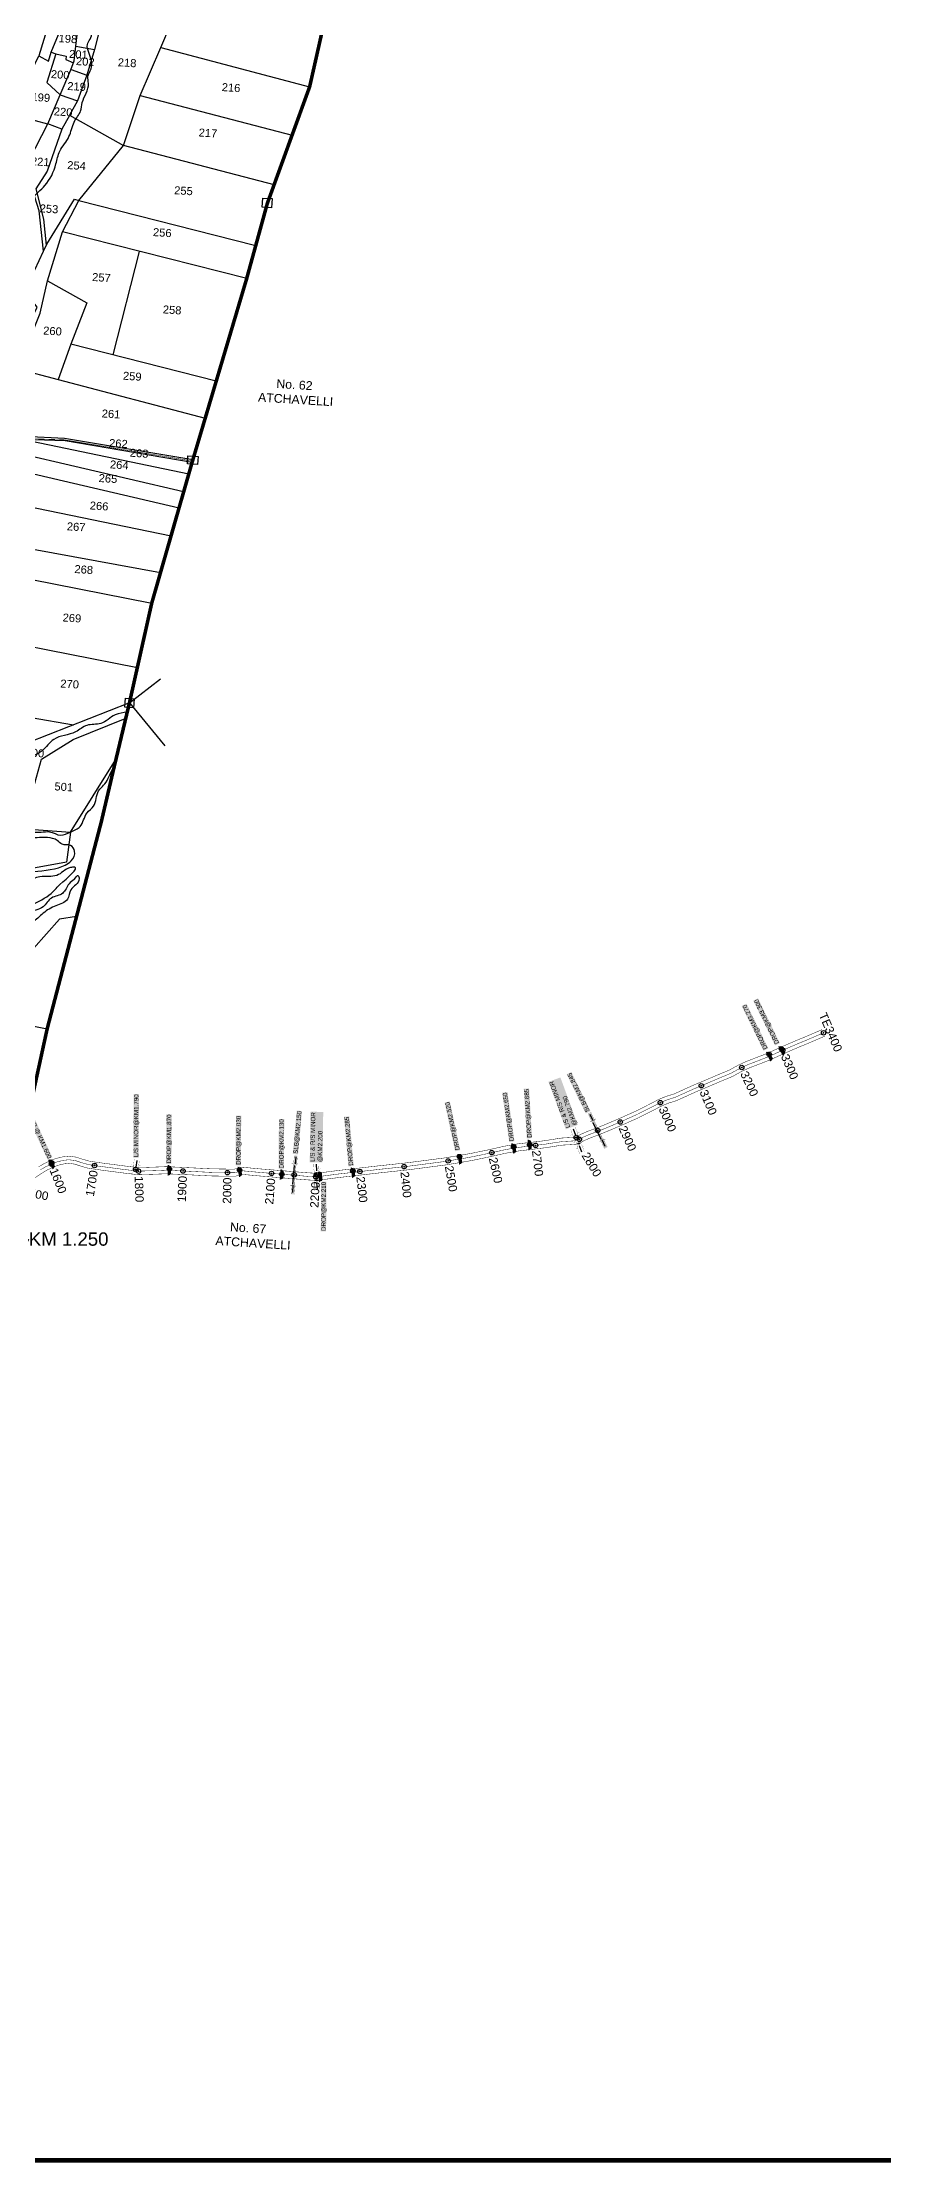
# Model space of a CAD drawing. Header units: inches. Extents: x 201618 to 222325, y 1599056 to 1612709.
# Drawn here: x 205305 to 207199, y 1599129 to 1603898 of the extents above; entities that cross this region are included whole.
import ezdxf
from ezdxf import colors
from ezdxf.entities.mleader import LeaderData, LeaderLine
from ezdxf.enums import TextEntityAlignment as Align
from ezdxf.math import Vec2, Vec3

# ---------------------------------------------------------------- set-up
doc = ezdxf.new("R2010")
doc.units = ezdxf.units.IN
doc.header["$LTSCALE"] = 15
doc.header["$MEASUREMENT"] = 0
doc.header["$PDMODE"] = 32
doc.header["$PDSIZE"] = 10
doc.linetypes.add('ACAD_ISO02W100', pattern=[15, 12, -3])
doc.linetypes.add('HIDDEN2', pattern=[0.1875, 0.125, -0.0625])
for name, color, linetype in [('CANAL1', 7, 'Continuous'), ('CSMark', 72, 'Continuous'), ('PLOTS', 7, 'Continuous'), ('PLOTS NO', 7, 'Continuous'), ('ROADS', 1, 'Continuous'), ('STREAMS', 4, 'Continuous'), ('STRUCTURE', 5, 'Continuous'), ('TEXT', 1, 'Continuous'), ('text2', 7, 'Continuous'), ('VILLAGE BOUNDARY STONES', 1, 'Continuous'), ('VILLAGE BOUNDAY', 5, 'Continuous'), ('VILLAGE BOUNDRY', 5, 'Continuous'), ('VILLAGE STONES', 240, 'Continuous')]:
    doc.layers.add(name, color=color, linetype=linetype)
doc.styles.get("Standard").update_dxf_attribs({"font": 'arial.ttf'})
doc.dimstyles.get("Standard").update_dxf_attribs({"dimtxt": 0.18, "dimasz": 0.18, "dimexe": 0.18, "dimexo": 0.0625, "dimgap": 0.09, "dimtad": 0, "dimtih": 1, "dimtoh": 1, "dimdec": 4, "dimzin": 0, "dimdsep": 46, "dimtxsty": 'Standard', "dimcen": 0.09, "dimadec": 0, "dimazin": 0, "dimtfac": 1, "dimtdec": 4, "dimtofl": 0, "dimtmove": 0, "dimatfit": 3, "dimfxl": 1, "dimtolj": 1, "dimtzin": 0, "dimarcsym": 0})

# ---------------------------------------------------------------- blocks, each defined once
blk = doc.blocks.new('DROP')
h = blk.add_hatch()
h.set_pattern_fill('ANSI31', color=1, scale=10, angle=45)
h.set_pattern_definition([(90, (-324.4107, -25.7687), (-1.25, 0), [])])
h.paths.add_polyline_path([(-9.9, -4.3), (-13.8, 4.1), (13.8, 4.1), (10.2, -4.3)])
at = {"layer": 'STRUCTURE', "color": 5, "const_width": 0.49}
blk.add_lwpolyline([(-9.9, -4.3), (-13.8, 4.1), (13.8, 4.1), (10.2, -4.3), (-9.9, -4.3)], dxfattribs=at)
at = {"layer": 'STRUCTURE', "color": 5}
blk.add_circle((0, 0), 1.33, dxfattribs=at)
blk = doc.blocks.new('OT')
at = {"layer": 'STRUCTURE', "color": 190}
for points, const_width in [([(769775.2, 1706601.8), (769775.2, 1706597.8), (769769.2, 1706593.8), (769761.8, 1706593.8), (769754.4, 1706593.8), (769748.4, 1706597.8), (769748.4, 1706601.8)], 0.5), ([(769751.4, 1706595.8), (769729.4, 1706595.8)], 0.5), ([(769751.4, 1706579), (769729.4, 1706579)], 0.5), ([(769748.4, 1706573), (769748.4, 1706577), (769754.4, 1706581), (769761.8, 1706581), (769761.8, 1706581), (769761.8, 1706581), (769769.2, 1706581), (769775.2, 1706577), (769775.2, 1706573)], 0.5), ([(769761.8, 1706593.8), (769761.8, 1706581)], 2.5)]:
    blk.add_lwpolyline(points, dxfattribs=dict(at, const_width=const_width))
at = {"layer": 'STRUCTURE', "color": 0}
blk.add_circle((769761.8, 1706587.4), 1.87, dxfattribs=at)
blk.add_leader([(769732.6, 1706587.4), (769753.8, 1706587.4)], dimstyle='Standard', override={"dimasz": 10, "dimgap": 0.09, "dimtad": 0}, dxfattribs=at)
blk = doc.blocks.new('SLB')
at = {"layer": 'STRUCTURE'}
h = blk.add_hatch(dxfattribs=at)
h.set_pattern_fill('DOTS', color=6, scale=20, angle=320.37225, style=0)
h.set_pattern_definition([(320.372247934, (-159.4327, -72.9564), (1.2786241598, 0.5641323054), [0, -1.25])])
h.paths.add_polyline_path([(769699.5, 1706871.1), (769699.5, 1706861.1), (769729.1, 1706861.1), (769732.1, 1706863.1), (769792.1, 1706863.1), (769795.1, 1706861.1), (769824.7, 1706861.1), (769824.7, 1706871.1), (769795.1, 1706871.1), (769792.1, 1706869.1), (769732.1, 1706869.1), (769729.1, 1706871.1)])
at = {"layer": 'STRUCTURE', "color": 6, "linetype": 'ACAD_ISO02W100', "ltscale": 0.5, "const_width": 0.5}
for points in [[(769699.5, 1706871.1), (769729.1, 1706871.1)], [(769795.1, 1706871.1), (769824.7, 1706871.1)], [(769699.5, 1706861.1), (769729.1, 1706861.1)], [(769795.1, 1706861.1), (769824.7, 1706861.1)]]:
    blk.add_lwpolyline(points, dxfattribs=at)
at = {"layer": 'STRUCTURE', "color": 6, "const_width": 0.628}
for points in [[(769726.1, 1706877.1), (769726.1, 1706873.1), (769732.1, 1706869.1), (769792.1, 1706869.1), (769798.1, 1706873.1), (769798.1, 1706877.1)], [(769726.1, 1706855.1), (769726.1, 1706859.1), (769732.1, 1706863.1), (769792.1, 1706863.1), (769798.1, 1706859.1), (769798.1, 1706855.1)]]:
    blk.add_lwpolyline(points, dxfattribs=at)
at = {"layer": 'STRUCTURE', "color": 6}
blk.add_lwpolyline([(769732.1, 1706863.1), (769792.1, 1706863.1)], dxfattribs=at)
blk.add_lwpolyline([(769732.1, 1706863.1), (769792.1, 1706863.1)], dxfattribs=at)
at = {"layer": 'STRUCTURE', "color": 0}
blk.add_circle((769762.1, 1706866.1), 1.24, dxfattribs=at)
for points in [[(769703.8, 1706866), (769726.7, 1706866)], [(769818.6, 1706865.8), (769795.7, 1706865.8)]]:
    blk.add_leader(points, dimstyle='Standard', override={"dimasz": 10, "dimgap": 0.09, "dimtad": 0}, dxfattribs=at)

msp = doc.modelspace()

# ---------------------------------------------------------------- linework, layer by layer
at = {"layer": 'CANAL1', "color": 200, "const_width": 1}
for points in [[(205288.9, 1601344.9), (205305, 1601355.5), (205316, 1601361.9), (205328.5, 1601367.8), (205340.4, 1601372.6), (205354.7, 1601375.9), (205364.8, 1601376.9), (205377.7, 1601375.2), (205389.4, 1601371.3), (205406.4, 1601366.4), (205425.3, 1601363.4), (205484.1, 1601355.6), (205511, 1601352.4), (205521.4, 1601351.3), (205539, 1601351.9), (205557, 1601352.4), (205584.2, 1601353.5), (205639.9, 1601350.9), (205684.1, 1601348.6), (205727.8, 1601347.9), (205739.5, 1601348), (205750.7, 1601350.8), (205757.5, 1601351.9), (205789.3, 1601348.9), (205903.1, 1601339.6), (205923, 1601338.5), (205938.6, 1601340.6), (205971.8, 1601344.9), (206065.6, 1601355.6), (206125.5, 1601362), (206166.6, 1601367.3), (206213.5, 1601373.4), (206254.5, 1601380.3), (206275, 1601383.9), (206310.5, 1601391.3), (206347.1, 1601399.5), (206377.1, 1601404.8), (206438.1, 1601412.1), (206466.1, 1601416.5), (206476.6, 1601418), (206494.5, 1601418.9), (206505.8, 1601419.8), (206514.6, 1601422.1), (206524.6, 1601428.2), (206540.5, 1601434.8), (206564.4, 1601443.8), (206608.7, 1601462.5), (206647.2, 1601479.6), (206677.7, 1601495), (206696.2, 1601504.6), (206707.3, 1601509.5), (206715.5, 1601512.7), (206732.6, 1601518), (206772.5, 1601536.1), (206824.3, 1601558.1), (206859.4, 1601572.8), (206878.8, 1601583.5), (206894.5, 1601590.9), (206913.9, 1601598.3), (206942.4, 1601609.3), (206973.8, 1601623.7), (207005.2, 1601637.2), (207035.4, 1601649.7), (207058.8, 1601659.7), (207066.6, 1601663.1)], [(205296.6, 1601369.1), (205308.5, 1601376.1), (205322.1, 1601382.5), (205335.6, 1601387.9), (205352, 1601391.7), (205365, 1601393), (205381.2, 1601390.9), (205394.1, 1601386.6), (205409.9, 1601382.1), (205427.6, 1601379.2), (205486.1, 1601371.5), (205512.9, 1601368.3), (205522, 1601367.3), (205538.5, 1601367.8), (205556.4, 1601368.4), (205584.2, 1601369.5), (205640.7, 1601366.8), (205684.7, 1601364.6), (205727.9, 1601363.9), (205737.5, 1601364), (205747.5, 1601366.5), (205757, 1601368), (205790.7, 1601364.8), (205904.2, 1601355.5), (205922.3, 1601354.6), (205936.5, 1601356.4), (205969.9, 1601360.7), (206063.8, 1601371.5), (206123.7, 1601377.9), (206164.5, 1601383.1), (206211.2, 1601389.2), (206251.7, 1601396), (206271.9, 1601399.7), (206307.2, 1601406.9), (206343.9, 1601415.2), (206374.8, 1601420.6), (206435.9, 1601427.9), (206463.7, 1601432.3), (206475.1, 1601433.9), (206493.4, 1601434.9), (206503.1, 1601435.6), (206508.3, 1601437), (206517.4, 1601442.5), (206534.7, 1601449.7), (206558.5, 1601458.6), (206602.3, 1601477.1), (206640.4, 1601494.1), (206670.4, 1601509.2), (206689.3, 1601519.1), (206701.2, 1601524.3), (206710.3, 1601527.9), (206726.9, 1601532.9), (206766, 1601550.7), (206818.1, 1601572.8), (206852.4, 1601587.2), (206871.5, 1601597.8), (206888.3, 1601605.6), (206908.1, 1601613.2), (206936.1, 1601624), (206967.3, 1601638.3), (206999, 1601651.9), (207029.2, 1601664.4), (207052.5, 1601674.4), (207060.3, 1601677.8)]]:
    msp.add_lwpolyline(points, dxfattribs=at)
at = {"layer": 'CANAL1', "color": 1, "linetype": 'HIDDEN2', "ltscale": 4, "const_width": 1}
msp.add_lwpolyline([(205300.8, 1601362.3), (205312.2, 1601369), (205325.3, 1601375.1), (205338, 1601380.2), (205353.3, 1601383.8), (205364.9, 1601385), (205379.5, 1601383.1), (205391.8, 1601379), (205408.1, 1601374.2), (205426.5, 1601371.3), (205485.1, 1601363.6), (205511.9, 1601360.4), (205521.7, 1601359.3), (205538.8, 1601359.9), (205556.7, 1601360.4), (205584.2, 1601361.5), (205640.3, 1601358.8), (205684.4, 1601356.6), (205727.8, 1601355.9), (205738.5, 1601356), (205749.1, 1601358.6), (205757.3, 1601360), (205790, 1601356.9), (205903.6, 1601347.5), (205922.6, 1601346.5), (205937.5, 1601348.5), (205970.8, 1601352.8), (206064.7, 1601363.5), (206124.6, 1601369.9), (206165.6, 1601375.2), (206212.3, 1601381.3), (206253.1, 1601388.1), (206273.4, 1601391.8), (206308.8, 1601399.1), (206345.5, 1601407.4), (206376, 1601412.7), (206437, 1601420), (206464.9, 1601424.4), (206475.9, 1601425.9), (206494, 1601426.9), (206504.4, 1601427.7), (206511.5, 1601429.6), (206521, 1601435.3), (206537.6, 1601442.3), (206561.5, 1601451.2), (206605.5, 1601469.8), (206643.8, 1601486.9), (206674.1, 1601502.1), (206692.8, 1601511.8), (206704.2, 1601516.9), (206712.9, 1601520.3), (206729.7, 1601525.5), (206769.3, 1601543.4), (206821.2, 1601565.4), (206855.9, 1601580), (206875.1, 1601590.6), (206891.4, 1601598.2), (206911, 1601605.7), (206939.3, 1601616.7), (206970.5, 1601631), (207002.1, 1601644.5), (207032.3, 1601657.1), (207055.7, 1601667.1), (207063.5, 1601670.5)], dxfattribs=at)
at = {"layer": 'PLOTS'}
for points in [[(205264.4, 1603012.7), (205246, 1603046.9), (205249.9, 1603163.8), (205300.4, 1603289.5), (205316.7, 1603362.1), (205350.4, 1603472.2), (205387.3, 1603542.5), (205487.5, 1603666.7), (205525.4, 1603779.2), (205571.4, 1603886.8), (205615, 1603988.9), (205695.4, 1604121), (205719.7, 1604169.5), (205727.2, 1604228.6), (205704.4, 1604235.2), (205708.8, 1604265.3), (205721.8, 1604263.4), (205739.8, 1604365.5)], [(205352.1, 1604268), (205353.1, 1604188.5), (205349.6, 1604175.5), (205349.4, 1604093.6), (205343.4, 1604052.3), (205331, 1603978.8), (205297.2, 1603868.2)], [(205307.4, 1603428.6), (205298.1, 1603519.4), (205283.6, 1603564.7), (205247, 1603578.9), (205276, 1603635.4), (205317.4, 1603715), (205345.2, 1603780.7), (205369.5, 1603836.5), (205376.8, 1603857.3), (205380.4, 1603890.3), (205387.4, 1603947), (205390.5, 1603959.7), (205401.4, 1603989.5), (205459.5, 1604111.5), (205470.4, 1604150.3), (205478.5, 1604175.3), (205485.3, 1604188.1), (205501.3, 1604187.6), (205553.2, 1604253.3)], [(205599, 1604240.8), (205553.1, 1604170.7), (205572.2, 1604163.8), (205502.3, 1604034.7), (205493.2, 1604036.5), (205452.6, 1603969.2), (205437.9, 1603944.7), (205422.5, 1603882.4), (205404.8, 1603825.1), (205384, 1603766.9), (205366.3, 1603734.9), (205487.5, 1603666.7)], [(205325, 1603876.1), (205362, 1603964.8), (205390.5, 1603959.7)], [(205317.3, 1603714.8), (205234.2, 1603736.7), (205297.2, 1603868.2), (205318.6, 1603856.3), (205325, 1603876.1), (205335.7, 1603872.7), (205358.6, 1603867.1), (205357.9, 1603860.3), (205375.2, 1603852.7)], [(205380.4, 1603890.3), (205422.5, 1603882.4)], [(205571.4, 1603886.8), (205906.7, 1603798.7)], [(205335.7, 1603872.7), (205314.8, 1603808.5), (205345.2, 1603780.7)], [(205369.8, 1603837.4), (205404.8, 1603825.1)], [(205345.2, 1603780.7), (205383.9, 1603766.8)], [(205525.3, 1603779), (205867.1, 1603689.6)], [(205365.8, 1603733.9), (205348.6, 1603703.5), (205315.9, 1603608.5), (205290.3, 1603569.3), (205307.8, 1603500.6), (205313.7, 1603442.1)], [(205348.6, 1603703.5), (205317.4, 1603715)], [(205826.8, 1603578.4), (205487.5, 1603666.7)], [(205163.8, 1603174.3), (205176, 1603197.4), (205194.7, 1603239.5), (205212.9, 1603243.6), (205243.1, 1603238.2), (205263.8, 1603281.8), (205280.6, 1603276.7), (205293.1, 1603302.8), (205233.8, 1603381), (205235.3, 1603409.2), (205288.4, 1603387), (205307.4, 1603428.6), (205314.9, 1603444.9), (205377.1, 1603546), (205387.3, 1603542.5)], [(205387.3, 1603542.5), (205782.4, 1603442.5)], [(205765, 1603367.4), (205350.4, 1603472.2)], [(205464.6, 1603195.3), (205523.5, 1603428.4)], [(205316.7, 1603362.1), (205404.8, 1603312.5), (205368.8, 1603219.5)], [(205696.4, 1603136.6), (205368.8, 1603219.5), (205340.8, 1603140.4), (205671.7, 1603053.3)], [(204572.5, 1603170.6), (204604.3, 1603161.4), (204680.1, 1603139.3), (204725.8, 1603124.2), (204770.7, 1603109.7), (204818.7, 1603098.7), (204869.4, 1603082.6), (204913.4, 1603071), (204922.3, 1603090.9), (205028, 1603073), (205047.8, 1603071.4), (205099.7, 1603051), (205246, 1603046.9), (205264.4, 1603012.7), (205354.5, 1603007.9), (205644.1, 1602960.4)], [(205249.9, 1603163.8), (205340.8, 1603140.4)], [(205263, 1603004.8), (205249.8, 1602936), (205224, 1602701.8), (205214.7, 1602552.6), (205198.1, 1602473.2), (205186.6, 1602395.7), (205164.7, 1602304.7), (205152.7, 1602201.6), (205152.7, 1602188.3), (205211, 1602187.7), (205280.4, 1602205.1), (205303.2, 1602286), (205374.4, 1602330.1), (205491.6, 1602377.6)], [(205623, 1602887.2), (205255.8, 1602972.7)], [(205642.1, 1602953.6), (205356.4, 1603002.5), (205263, 1603004.8), (205264.4, 1603012.7)], [(205263, 1603004.8), (205634.7, 1602928.1)], [(205249.8, 1602936), (205612.7, 1602851.4)], [(205241.5, 1602861.2), (205594.7, 1602788.5)], [(205231.3, 1602768.1), (205571.1, 1602706.3)], [(205224, 1602701.8), (205551.2, 1602636.9)], [(205214.7, 1602552.6), (205518.9, 1602492.2)], [(205501.1, 1602412.9), (205272, 1602322.9), (205152.7, 1602188.3)], [(205186.6, 1602395.7), (205279.8, 1602379.8), (205375.3, 1602363.5)], [(205214.4, 1602133.2), (205368.2, 1602122.1), (205470.6, 1602285.2)], [(205368.2, 1602122.1), (205359.4, 1602054.7), (205202.6, 1602026.1), (205214.4, 1602133.2)], [(205382, 1601932.3), (205343.3, 1601926), (205226.5, 1601794), (205221.3, 1601698), (205185.3, 1601513.2)], [(205221.3, 1601698), (205315.9, 1601679.7)]]:
    msp.add_lwpolyline(points, dxfattribs=at)
at = {"layer": 'ROADS', "const_width": 1.19}
msp.add_lwpolyline([(205258.3, 1603007.7), (205353.3, 1603004.7), (205498, 1602980.7), (205643, 1602956.8)], dxfattribs=at)
at = {"layer": 'STREAMS'}
for points in [[(205496.1, 1602391.8), (205468.9, 1602385.7), (205436.4, 1602366.4), (205405.4, 1602362.1), (205379.9, 1602347.5), (205330.7, 1602330.6), (205304.3, 1602304.9), (205268.4, 1602283.7), (205235.2, 1602244.4), (205224.9, 1602233.4), (205202, 1602220.8), (205187, 1602197), (205175.2, 1602185.7), (205067.4, 1602182.9), (204893.4, 1602230.8), (204872.7, 1602252.3), (204863.3, 1602284.8), (204854.8, 1602308), (204851.7, 1602319.6), (204831.7, 1602400.6), (204830.4, 1602415), (204824.9, 1602430.5), (204824.5, 1602452.4), (204818.8, 1602468.1), (204813.1, 1602500.4), (204805, 1602506.3), (204762.4, 1602523), (204751.7, 1602529.3), (204712.4, 1602553.9), (204690.9, 1602579.2), (204679.1, 1602587.1), (204671.5, 1602590.2), (204673.3, 1602641.6), (204680.7, 1602668.6), (204696.6, 1602693.7), (204703.3, 1602709.2), (204712.6, 1602724.2), (204719.3, 1602747.8), (204725.7, 1602765.1), (204734, 1602833.7), (204727.5, 1602894.7), (204724.8, 1602908.7), (204742.6, 1602926.1), (204763.5, 1602947.9), (204760.9, 1602974.7), (204776.8, 1602988.4), (204798.1, 1603024.7), (204827.1, 1603051.3), (204834, 1603070.7), (204855.4, 1603131.8), (204882.6, 1603182.1), (204923.6, 1603242.8), (204930.1, 1603255.8), (204976.9, 1603299.4), (205010.6, 1603306.8), (205052.6, 1603305.4), (205087, 1603301.9), (205145.2, 1603314), (205168.8, 1603330.4), (205206.8, 1603362.3), (205222.2, 1603380.8), (205232.8, 1603427), (205244.1, 1603447.6), (205252.7, 1603470), (205262.4, 1603479.4), (205266.3, 1603498), (205281.7, 1603546.4), (205310.9, 1603576.5), (205335.7, 1603625.3), (205344.3, 1603653.8), (205365, 1603686.4), (205376.7, 1603719.3), (205391.1, 1603743.9), (205394.9, 1603763.1), (205408.9, 1603806.1), (205407.7, 1603822.3), (205414.8, 1603839), (205409.5, 1603876), (205406.6, 1603893.6), (205412.4, 1603905.9), (205423.1, 1603935.9), (205440, 1603952.8), (205460.9, 1603986.4), (205495.3, 1604054.1), (205507.8, 1604067.7), (205524.3, 1604105.4), (205549.5, 1604128.8), (205562.6, 1604167.2), (205584.1, 1604190.2), (205594.7, 1604220.1), (205614.3, 1604270.7)], [(204934.3, 1601635.6), (204974.6, 1601682.3), (204990.8, 1601701.9), (205013.7, 1601718.5), (205030.2, 1601727.2), (205036.2, 1601731.6), (205062, 1601756.9), (205077.1, 1601763.3), (205086.9, 1601777.2), (205093.6, 1601786.2), (205101.5, 1601808.6), (205116, 1601829.5), (205120.6, 1601842.9), (205124.1, 1601885.6), (205132.3, 1601904.2), (205127.2, 1601925), (205109.3, 1601948.8), (205104.2, 1601965.7), (205092.1, 1601989.2), (205090.3, 1601997.5), (205095.8, 1602008.3), (205105.9, 1602022.9), (205115.8, 1602036.1), (205123.6, 1602060.7), (205137.7, 1602070.2), (205148.7, 1602079.1), (205158.1, 1602090.6), (205172.7, 1602100.7), (205187, 1602106.5), (205198.3, 1602111.8), (205213.2, 1602122), (205252.6, 1602126.4), (205275.7, 1602123.2), (205302.4, 1602121.8), (205321, 1602122.7), (205346.2, 1602115.1), (205368.2, 1602122.1), (205390.3, 1602134.7), (205405.6, 1602165.3), (205420.5, 1602180.6), (205431.7, 1602215), (205443, 1602227.4), (205453.4, 1602243.4), (205470.6, 1602285.2), (205470.1, 1602284.4)], [(205376.9, 1602015.2), (205386, 1602024.2), (205387.8, 1602017.4), (205369, 1601992.3), (205361.4, 1601971.1), (205335.4, 1601956.5), (205307.1, 1601939.6), (205294.7, 1601928.5), (205280.8, 1601920.5), (205267.7, 1601920.1), (205246.7, 1601892.9), (205218.3, 1601862.1), (205205.9, 1601835.7), (205202.9, 1601812.6), (205198.6, 1601786.1), (205194.3, 1601743.7), (205199, 1601692.4), (205200.2, 1601677.7), (205204.9, 1601665.5), (205205.5, 1601646.6), (205207.2, 1601641.4), (205218.1, 1601623.5), (205217.5, 1601607.9), (205207.9, 1601557.2), (205196.4, 1601541.1), (205174.3, 1601531.8), (205165.5, 1601531.6), (205154.6, 1601536.2), (205139.5, 1601539.2), (205132.5, 1601542), (205109.4, 1601554.3), (205086.3, 1601557.6), (205075.1, 1601562.1), (205063.1, 1601564), (205025.4, 1601552.4), (205002.4, 1601544.5), (204988.5, 1601535), (204980.7, 1601518), (204967.4, 1601501.1), (204965.3, 1601487.8), (204963.9, 1601466.5), (204951.8, 1601446.3), (204949.2, 1601427.2), (204947.7, 1601415.1), (204941.4, 1601403.4), (204929.9, 1601387.4), (204926.8, 1601362.3), (204913.7, 1601346.6), (204908.5, 1601330), (204911.7, 1601309.7), (204906.1, 1601298.4)], [(205376.9, 1602015.2), (205365.2, 1602005.8), (205350.8, 1601984.5), (205325.7, 1601973.7), (205306.6, 1601953.9), (205271.7, 1601942.2), (205249, 1601932.6), (205231.3, 1601926.3), (205217.7, 1601924.7), (205202.3, 1601922.2), (205189.4, 1601919.2), (205161.8, 1601908.8), (205142, 1601896.2), (205138.2, 1601871.8), (205138.1, 1601846.1), (205125.6, 1601819.6), (205111.3, 1601804.6), (205103.9, 1601779.4), (205088.2, 1601756.4), (205086.5, 1601750.6), (205097.5, 1601713.3), (205098.3, 1601693), (205097, 1601680.2), (205100.6, 1601665.9), (205098.9, 1601652.6), (205086, 1601634.1), (205078.4, 1601618.8), (205052.4, 1601583), (205042.3, 1601571.2), (205028.3, 1601558.5), (205023.7, 1601551.8)]]:
    msp.add_spline(points, degree=3, dxfattribs=at)
for points, knots in [([(205129.4, 1602031.4), (205125.3, 1602038.5), (205164.6, 1602051.9), (205171.3, 1602084), (205199.9, 1602083.7), (205212, 1602100.3), (205231.6, 1602114.8), (205261.2, 1602105.4), (205289.4, 1602109.4), (205316.1, 1602110.5), (205337.2, 1602107), (205349.7, 1602090.6), (205369.2, 1602096.3), (205381.7, 1602076.4), (205369.7, 1602052), (205327.5, 1602035.2), (205285.8, 1602034.1), (205248.8, 1602028.6), (205230.4, 1602028.8), (205208, 1602021.4), (205183.3, 1602024.7), (205158.5, 1602018.8), (205141.6, 1602022.3), (205130.8, 1602028.9), (205129.4, 1602031.4)], [0, 0, 0, 0, 85.487139, 181.207562, 231.079573, 268.404802, 331.770771, 399.61643, 487.011146, 546.226902, 604.350075, 639.200126, 688.283495, 727.881117, 786.094467, 867.969815, 1058.20613, 1101.196511, 1151.164224, 1196.351798, 1277.10466, 1335.691346, 1383.289647, 1413.011176, 1413.011176, 1413.011176, 1413.011176]), ([(205121.4, 1601982), (205117.6, 1601980.3), (205150.2, 1602010.2), (205177.5, 1602003.3), (205208.2, 1602005.9), (205237.2, 1602018.7), (205269.3, 1602009), (205300.8, 1602026.5), (205339.4, 1602017.4), (205357.7, 1602041.2), (205394.6, 1602046.1), (205344.4, 1602006.4), (205322.1, 1601978.3), (205282, 1601958.3), (205240.1, 1601939.3), (205197.7, 1601947.1), (205173.5, 1601928.4), (205149.5, 1601926.4), (205138.2, 1601944), (205118.4, 1601956.6), (205121.4, 1601980.7), (205161.4, 1602011.9), (205124.6, 1601983.5), (205121.4, 1601982)], [0, 0, 0, 0, 86.740264, 158.825379, 239.569277, 307.832487, 394.819016, 472.187356, 568.448234, 658.275927, 680.317022, 808.52693, 880.468502, 1012.898891, 1119.708478, 1228.89047, 1312.565654, 1340.946843, 1398.090416, 1455.105288, 1501.589293, 1575.895754, 1648.086335, 1648.086335, 1648.086335, 1648.086335])]:
    msp.add_open_spline(points, degree=3, knots=knots, dxfattribs=at)
at = {"layer": 'text2', "color": 5, "const_width": 10}
msp.add_lwpolyline([(202109, 1611768.4), (210966.4, 1611768.4), (210966.4, 1599134.1), (202109, 1599134.1)], close=True, dxfattribs=at)
at = {"layer": 'text2', "color": 3, "linetype": 'Continuous'}
for p in [(206969, 1601634, 34), (206941, 1601622, 33), (206555, 1601451, 32), (206244, 1601392, 28), (206366, 1601414, 29), (206402, 1601419, 30), (206507, 1601435, 31), (205326, 1601378, 18), (205515, 1601363, 19), (205591, 1601364, 20), (205749, 1601362, 21), (205844, 1601352, 22), (205872, 1601351, 23), (205921, 1601346, 25), (205922, 1601351, 24), (205925, 1601351, 26), (206004, 1601360, 27)]:
    msp.add_point(p, dxfattribs=at)
at = {"layer": 'text2', "color": 2, "linetype": 'Continuous'}
for p in [(206971.4, 1601631.4), (207063.5, 1601670.5), (206879.3, 1601592.6), (206788.3, 1601551.5), (206696, 1601513.3), (206605.9, 1601470), (206316.7, 1601400.9), (206415.2, 1601417.4), (206513.9, 1601431), (205325.6, 1601375.3), (205422.5, 1601371.9), (205521.7, 1601359.3), (205621.7, 1601359.7), (205721.6, 1601356), (205820.9, 1601354.3), (205920.6, 1601346.7), (206019.9, 1601358.4), (206119.3, 1601369.4), (206218.4, 1601382.3)]:
    msp.add_point(p, dxfattribs=at)
at = {"layer": 'VILLAGE BOUNDARY STONES'}
for points in [[(205801.4, 1603548.3), (205822, 1603547), (205820.8, 1603526.4), (205800.1, 1603527.7)], [(205632.6, 1602968.2), (205655.6, 1602966.7), (205654.5, 1602948.8), (205631.5, 1602950.3)], [(205492.3, 1602423), (205511.6, 1602421.7), (205510.4, 1602401.6), (205491, 1602402.8)]]:
    msp.add_lwpolyline(points, close=True, dxfattribs=at)
at = {"layer": 'VILLAGE BOUNDAY', "linetype": 'ACAD_ISO02W100', "ltscale": 0.2, "const_width": 8}
msp.add_lwpolyline([(205270.1, 1601469.7), (205315.9, 1601679.7), (205437.5, 1602144.3), (205465.8, 1602265.1), (205501.1, 1602412.9), (205551.2, 1602636.9), (205643, 1602956.8), (205764.4, 1603365.2), (205811.4, 1603536.2), (205906.7, 1603798.7), (205977.5, 1604112.2)], dxfattribs=at)
at = {"layer": 'VILLAGE BOUNDRY'}
for points in [[(205501.1, 1602412.9), (205571, 1602466.6)], [(205501.1, 1602412.9), (205580.6, 1602315.8)]]:
    msp.add_lwpolyline(points, dxfattribs=at)

# ---------------------------------------------------------------- block references
for p, xscale, yscale, zscale, rotation in [((206970.5, 1601630.8, 34), 0.8000000000000002, 0.8000000000000002, 0.8000000000000002, 115.4180635975209), ((206942.5, 1601618.6, 33), 0.8000000000000002, 0.8000000000000002, 0.8000000000000002, 115.4180635975209), ((206245, 1601386.7, 28), 0.8, 0.8, 0.8, 100.7322150965714), ((206366.5, 1601411, 29), 0.8, 0.8, 0.8, 100.528779829237), ((206402, 1601418.9, 30), 0.8, 0.8, 0.8, 94.78469284791055), ((205326.7, 1601376, 18), 0.7999999999999999, 0.7999999999999999, 0.7999999999999999, 115.1347647656191), ((205590.8, 1601361.5, 20), 0.8, 0.8, 0.8, 89.65124176462407), ((205749.7, 1601358.5, 21), 0.8, 0.8, 0.8, 99.58398905403455), ((205844, 1601352, 22), 0.8000000000000004, 0.8000000000000004, 0.8000000000000004, 85.40105731401454), ((205931, 1601347.4, 27), 0.8, 0.8, 0.8, 92.24900519654545), ((206004.5, 1601356.7, 27), 0.8, 0.8, 0.8, 96.5567799879087)]:
    msp.add_blockref('DROP', p, dxfattribs=dict(xscale=xscale, yscale=yscale, zscale=zscale, rotation=rotation))
at = {"layer": 'STRUCTURE', "color": 0}
for name, p, xscale, yscale, zscale, rotation in [('SLB', (-1103962.4, 1580295.8, 32), 0.7, 0.7, 0.7, 295.1992350465194), ('OT', (-1099651.4, 1708146.2, 31), 0.7, 0.7, 0.7, 289.6073004542494), ('SLB', (-939606.5, 2238361.5, 23), 0.7000000000000001, 0.7000000000000001, 0.7000000000000001, 265.195598177959), ('OT', (1512670.7, 1494710.3), 0.6999999999999998, 0.6999999999999998, 0.6999999999999998, 109.6073004542493), ('OT', (-918695.3, 2274852.6, 19), 0.7, 0.7, 0.7, 263.3530136362025), ('OT', (-1015408.1, 2076527.7), 0.7, 0.7, 0.7, 273.0187913302469), ('OT', (1427253.2, 1126165.4), 0.7, 0.7, 0.7, 93.01879133024697)]:
    msp.add_blockref(name, p, dxfattribs=dict(at, xscale=xscale, yscale=yscale, zscale=zscale, rotation=rotation))

# ---------------------------------------------------------------- texts
at = {"layer": 'CSMark', "color": 1}
for s, rotation, p in [('TE3400', 293.3517, (207061, 1601714.7)), ('3200', 295.1302, (206884, 1601582.6)), ('3300', 293.1597, (206975.8, 1601621.3)), ('3100', 292.9728, (206792.6, 1601541.3)), ('3000', 293.9036, (206700.4, 1601503.2)), ('2900', 294.0205, (206610.4, 1601459.9)), ('2700', 276.8196, (206416.5, 1601406.5)), ('2800', 301.2235, (206526.2, 1601399.5)), ('1600', 291.8581, (205329.7, 1601365.1)), ('1800', 271.913, (205522.1, 1601348.3)), ('2300', 276.515, (206021.1, 1601347.5)), ('2400', 276.1012, (206120.4, 1601358.4)), ('2500', 279.5667, (206220.3, 1601371.5)), ('2600', 282.6541, (206319.1, 1601390.2)), ('1500', 349.3972, (205260.4, 1601313.6))]:
    msp.add_text(s, height=19, rotation=rotation, dxfattribs=at).set_placement(p, align=Align.MIDDLE_LEFT)
for s, rotation, p in [('1700', 80.8762, (205420.8, 1601361.1)), ('1900', 87.3074, (205621.1, 1601348.7)), ('2000', 89.0981, (205721.4, 1601345)), ('2100', 85.3131, (205820, 1601343.4)), ('2200', 87.0067, (205920, 1601335.7))]:
    msp.add_text(s, height=19, rotation=rotation, dxfattribs=at).set_placement(p, align=Align.MIDDLE_RIGHT)
at = {"layer": 'PLOTS NO'}
for s, p in [('198', (205341.1, 1603899.1)), ('201', (205364.7, 1603863.9)), ('200', (205323.7, 1603818.4)), ('202', (205380.2, 1603847.6)), ('218', (205474.4, 1603845)), ('199', (205280.1, 1603767)), ('219', (205360.6, 1603791.6)), ('216', (205708.4, 1603789.1)), ('220', (205330.4, 1603734.5)), ('217', (205656.3, 1603687)), ('221    ', (205278.9, 1603622.3)), ('254', (205360.5, 1603613.7)), ('255', (205601.3, 1603557.1)), ('253', (205298.5, 1603516.4)), ('256', (205553.5, 1603462.9)), ('257', (205416.6, 1603361.9)), ('258', (205575.7, 1603289)), ('260', (205306.4, 1603241.5)), ('259', (205486, 1603139.8)), ('261', (205438.2, 1603055)), ('262', (205454.7, 1602988.5)), ('263', (205501.4, 1602966.6)), ('265', (205431.3, 1602909.7)), ('264', (205456.7, 1602940.4)), ('266', (205411.3, 1602848)), ('267', (205359.7, 1602801.1)), ('268', (205376.8, 1602705)), ('269', (205350.2, 1602596)), ('270', (205345, 1602447.5)), ('500', (205266.7, 1602292.5)), ('501', (205331.8, 1602216.1))]:
    msp.add_text(s, height=18, rotation=356.3896, dxfattribs=at).set_placement(p)
at = {"layer": 'STRUCTURE', "color": 5, "char_height": 10, "attachment_point": 1, "bg_fill": 1, "box_fill_scale": 1.1, "bg_fill_color": 7, "bg_fill_true_color": 16777215, "bg_fill_transparency": 0}
for s, insert, width, rotation in [('DROP@KM3.270', (206928.8, 1601631.6), 109.889, 116.0373), ('DROP@KM3.300', (206954.8, 1601643.5), 109.889, 116.0373), ('DROP@KM2.650', (206356.8, 1601426), 109.889, 98.2119), ('DROP@KM2.685', (206396.4, 1601434.1), 109.889, 93.4826), ('L/S & R/S MINOR\\P@KM2.790', (206484, 1601454.8), 111.703, 110.1548), ('SLB@KM2.845', (206528.6, 1601490.6), 95.932, 116.0373), ('DROP @ KM1.600', (205277, 1601498), 117.651, 294.6484), ('L/S MINOR@KM1.790', (205510.7, 1601390.7), 140.939, 89.7076), ('SLB@KM2.150', (205869.8, 1601399), 95.932, 84.7973), ('L/S & R/S MINOR\\P@KM2.200', (205907.9, 1601380.3), 111.703, 89.1259), ('DROP@KM2.520', (206234.7, 1601405.4), 109.889, 102.0858), ('DROP@KM1.870', (205584.6, 1601376.5), 109.889, 89.7076), ('DROP@KM2.030', (205741.1, 1601373.5), 109.889, 89.7076), ('DROP@KM2.130', (205837.9, 1601365.8), 109.889, 89.7076), ('DROP@KM2.285', (205994.9, 1601371.2), 109.889, 95.1781), ('DROP@KM2.210', (205932.8, 1601224.9), 109.889, 89.7076)]:
    msp.add_mtext(s, dxfattribs=dict(at, insert=insert, width=width, rotation=rotation))
at = {"layer": 'TEXT', "char_height": 19.816, "attachment_point": 1, "rotation": 356.3896}
for s, insert, width in [('No. 62\\P\\pxqr;ATCHAVELLI', (205832.5, 1603141), 130.083), ('    No. 67   ATCHAVELLI', (205697.5, 1601246), 156.391)]:
    msp.add_mtext(s, dxfattribs=dict(at, insert=insert, width=width))

# ---------------------------------------------------------------- leaders
at = {"layer": 'VILLAGE STONES', "color": 1}
ml = msp.add_multileader_mtext('Standard', dxfattribs=at)
ml.set_content('KM 1.250', color=1)
ml.set_leader_properties()
ml.build(insert=Vec2(0, 0))
ml.multileader.update_dxf_attribs({"dogleg_length": 0.36, "arrow_head_size": 40})
ctx = ml.context
ctx.base_point, ctx.char_height, ctx.arrow_head_size, ctx.landing_gap_size, ctx.plane_origin = Vec3(205274.5, 1601206.3), 30, 40, 0.09, Vec3(205121.7, 1601436.5)
notes = []
notes.append((ctx, [(0, (1, 1, 0), (205274.5, 1601206.3), (1, 0), 1.396927018504357e-11, [(0, [(205204.1, 1601082.7)], 0, [])])]))
ctx.mtext.insert, ctx.mtext.flow_direction = Vec3(205274.5, 1601221.6), 5
for ctx, leaders in notes:
    for number, flags, end, landing, length, lines in leaders:
        leader = LeaderData()
        leader.index, (leader.has_last_leader_line, leader.has_dogleg_vector, leader.attachment_direction) = number, flags
        leader.last_leader_point, leader.dogleg_vector, leader.dogleg_length = Vec3(end), Vec3(landing), length
        for number, points, colour, breaks in lines:
            line = LeaderLine()
            line.index, line.vertices, line.color, line.breaks = number, Vec3.list(points), colors.encode_raw_color(colour), breaks
            leader.lines.append(line)
        ctx.leaders.append(leader)

doc.saveas('drawing.dxf')
